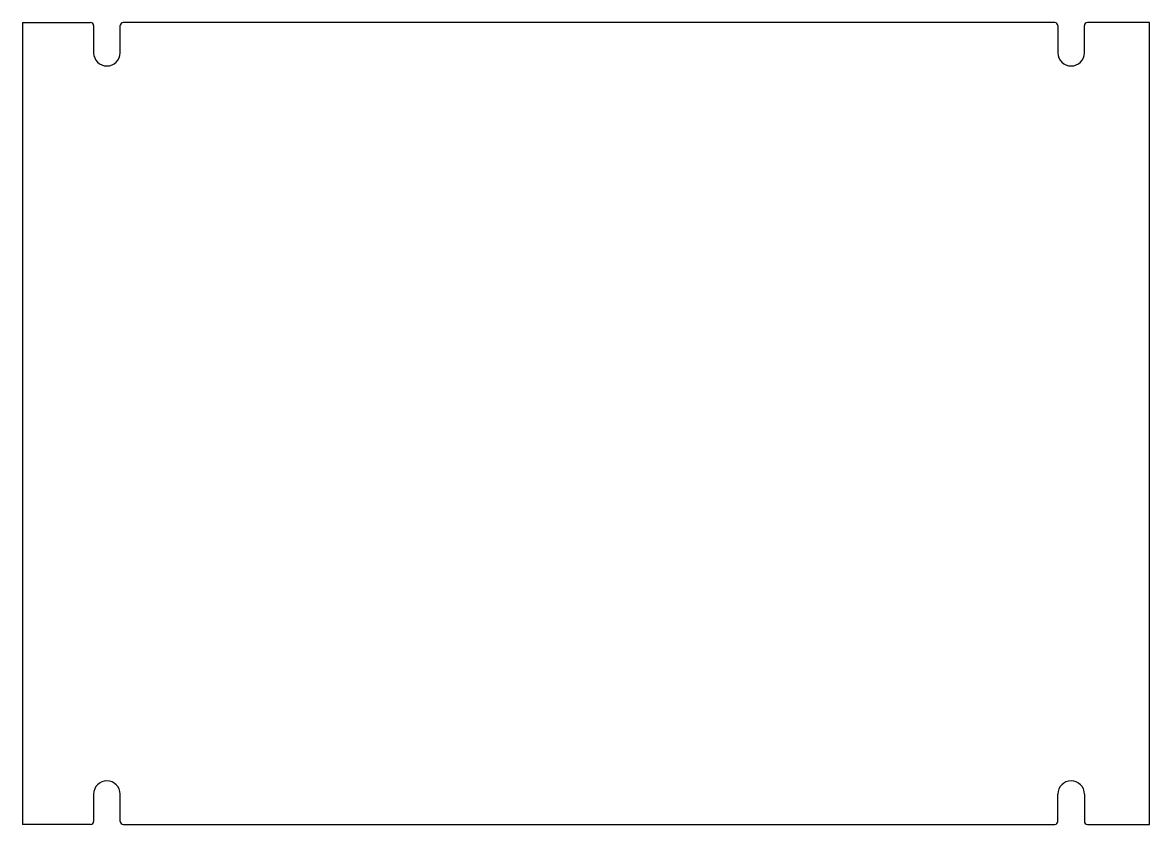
# Model space of a CAD drawing. Header units: millimetres. Extents: x 0 to 187, y 0 to 133.
import ezdxf

# ---------------------------------------------------------------- set-up
doc = ezdxf.new("R2010")
doc.units = ezdxf.units.MM

msp = doc.modelspace()

# ---------------------------------------------------------------- linework, layer by layer
for p, q in [((0, 133), (11.3, 133)), ((0, 133), (0, 0)), ((171.3, 133), (16.7, 133)), ((187, 133), (176.7, 133)), ((187, 0), (187, 133)), ((11.8, 132.5), (11.8, 128)), ((16.2, 128), (16.2, 132.5)), ((171.8, 132.5), (171.8, 128)), ((176.2, 128), (176.2, 132.5)), ((11.8, 5.04), (11.8, 0.5)), ((16.2, 0.5), (16.2, 5.04)), ((171.8, 0.5), (171.8, 5.04)), ((176.2, 5.04), (176.2, 0.5)), ((11.3, 0), (0, 0)), ((16.7, 0), (171.3, 0)), ((176.7, 0), (187, 0))]:
    msp.add_line(p, q)
for centre, radius, start, end in [((11.3, 132.5), 0.5, 0, 90), ((16.7, 132.5), 0.5, 90, 180), ((171.3, 132.5), 0.5, 0, 90), ((176.7, 132.5), 0.5, 90, 180), ((14, 128), 2.2, 180, 0), ((174, 128), 2.2, 180, 0), ((14, 5.04), 2.2, 0, 180), ((174, 5.04), 2.2, 0, 180), ((11.3, 0.5), 0.5, 270, 0), ((16.7, 0.5), 0.5, 180, 270), ((171.3, 0.5), 0.5, 270, 0), ((176.7, 0.5), 0.5, 180, 270)]:
    msp.add_arc(centre, radius, start, end)

doc.saveas('drawing.dxf')
